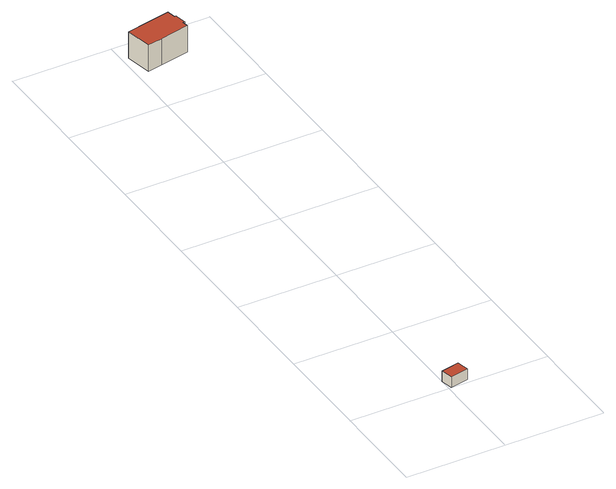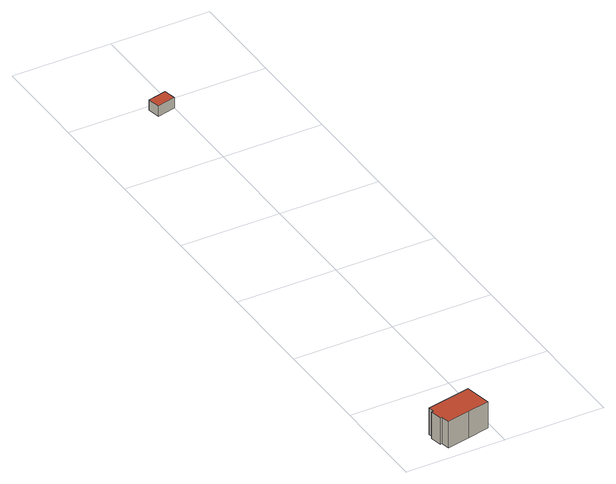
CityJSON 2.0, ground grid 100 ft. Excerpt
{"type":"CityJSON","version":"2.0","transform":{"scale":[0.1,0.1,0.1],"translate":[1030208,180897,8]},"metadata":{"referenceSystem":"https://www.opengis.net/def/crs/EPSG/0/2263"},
"CityObjects":{
"building1":{"type":"Building","attributes":{"name":"Bldg_4511009878","BIN":"4594199"},"geometry":[{"type":"MultiSurface","lod":"2","boundaries":[[[0,1,2,3]],[[4,5,6,7]],[[0,3,7,6]],[[1,0,6,5]],[[2,1,5,4]],[[3,2,4,7]]],"semantics":{"surfaces":[{"type":"RoofSurface","BIN":"4594199"},{"type":"GroundSurface"},{"type":"WallSurface"}],"values":[0,1,2,2,2,2]}}]},
"building2":{"type":"Building","attributes":{"name":"Bldg_4210006099","BIN":"4294773"},"geometry":[{"type":"MultiSurface","lod":"2","boundaries":[[[8,9,10,11,12,13,14,15,16,17]],[[18,19,20,21,22,23,24,25,26,27]],[[19,18,17,16]],[[20,19,16,15]],[[21,20,15,14]],[[22,21,14,13]],[[23,22,13,12]],[[24,23,12,11]],[[25,24,11,10]],[[26,25,10,9]],[[27,26,9,8]],[[18,27,8,17]]],"semantics":{"surfaces":[{"type":"GroundSurface"},{"type":"RoofSurface","BIN":"4294773"},{"type":"WallSurface"}],"values":[0,1,2,2,2,2,2,2,2,2,2,2]}}]}
},
"vertices":[
[188,165,117],[1,126,117],[26,3,117],[213,42,117],[26,3,6],[1,126,6],[188,165,6],[213,42,6],
[520,5792,23],[537,5795,23],[561,5676,23],[538,5672,23],[550,5612,23],[251,5552,23],[103,5523,23],[51,5788,23],[273,5832,23],[503,5878,23],[503,5878,304],[273,5832,304],[51,5788,304],[103,5523,304],[251,5552,304],[550,5612,304],[538,5672,304],[561,5676,304],[537,5795,304],[520,5792,304]
]}
